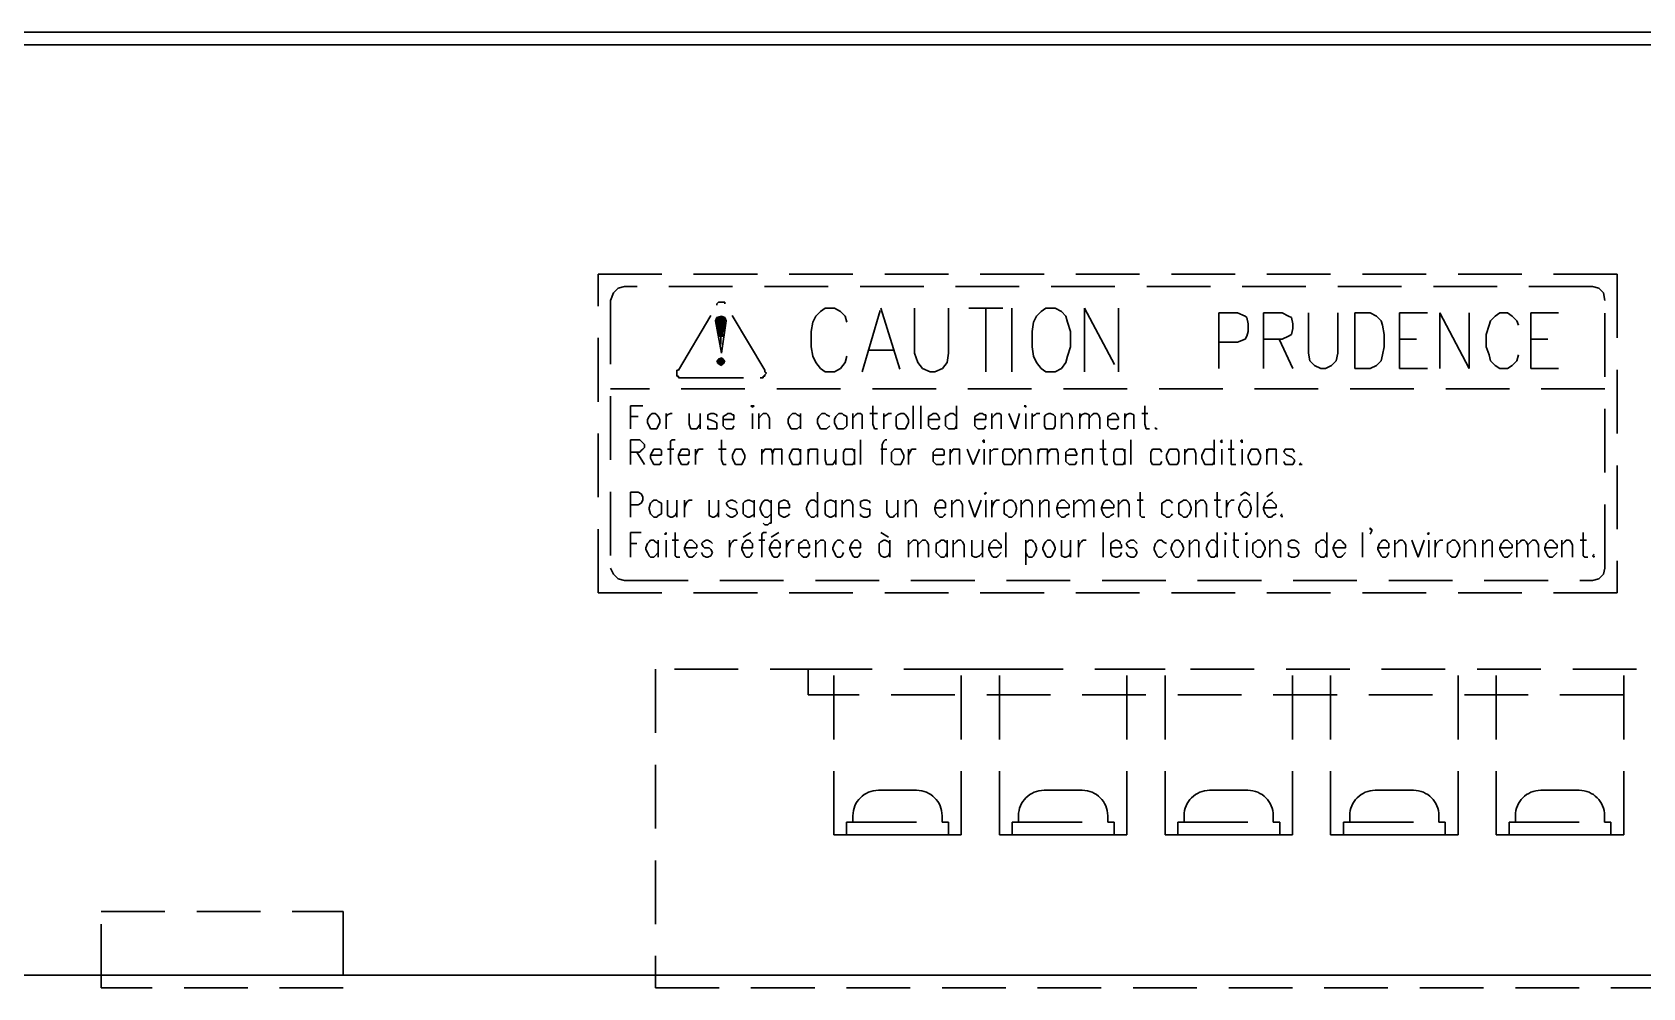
# Model space of a CAD drawing. Header units: millimetres. Extents: x -54 to 1098, y 71 to 805.
# Drawn here: x 210.1 to 336.5, y 726.2 to 801.2 of the extents above; entities that cross this region are included whole.
import ezdxf

# ---------------------------------------------------------------- set-up
doc = ezdxf.new("R2010")
doc.units = ezdxf.units.MM
doc.linetypes.add('HIDDEN', pattern=[0.375, 0.25, -0.125])
doc.layers.get('0').update_dxf_attribs({"color": 5, "lineweight": 30})

msp = doc.modelspace()

# ---------------------------------------------------------------- linework, layer by layer
for p, q in [((93.483, 801.161), (399.483, 801.161)), ((399.483, 800.161), (93.483, 800.161)), ((65.483, 727.161), (483.483, 727.161))]:
    msp.add_line(p, q)
at = {"linetype": 'HIDDEN', "ltscale": 20}
for p, q in [((272.983, 751.161), (258.983, 751.161)), ((258.983, 751.161), (258.983, 726.161)), ((270.983, 751.161), (349.983, 751.161)), ((270.983, 749.161), (270.983, 751.161)), ((272.983, 738.161), (272.983, 751.161)), ((282.983, 751.161), (285.983, 751.161)), ((282.983, 738.161), (282.983, 751.161)), ((285.983, 738.161), (285.983, 751.161)), ((295.983, 751.161), (298.983, 751.161)), ((295.983, 738.161), (295.983, 751.161)), ((298.983, 738.161), (298.983, 751.161)), ((308.983, 738.161), (308.983, 751.161)), ((311.983, 738.161), (311.983, 751.161)), ((321.983, 738.161), (321.983, 751.161)), ((324.983, 738.161), (324.983, 751.161)), ((334.983, 738.161), (334.983, 751.161)), ((349.983, 749.161), (270.983, 749.161)), ((276.483, 741.661), (279.483, 741.661)), ((289.483, 741.661), (292.483, 741.661)), ((302.483, 741.661), (305.483, 741.661)), ((315.483, 741.661), (318.483, 741.661)), ((328.483, 741.661), (331.483, 741.661)), ((274.483, 739.161), (274.483, 739.661)), ((281.483, 739.161), (281.483, 739.661)), ((287.483, 739.161), (287.483, 739.661)), ((294.483, 739.161), (294.483, 739.661)), ((300.483, 739.161), (300.483, 739.661)), ((307.483, 739.161), (307.483, 739.661)), ((313.483, 739.161), (313.483, 739.661)), ((320.483, 739.161), (320.483, 739.661)), ((326.483, 739.161), (326.483, 739.661)), ((333.483, 739.161), (333.483, 739.661)), ((273.983, 738.161), (273.983, 739.161)), ((273.983, 739.161), (281.983, 739.161)), ((274.483, 739.161), (281.483, 739.161)), ((281.983, 739.161), (281.983, 738.161)), ((286.983, 738.161), (286.983, 739.161)), ((286.983, 739.161), (294.983, 739.161)), ((287.483, 739.161), (294.483, 739.161)), ((294.983, 739.161), (294.983, 738.161)), ((299.983, 738.161), (299.983, 739.161)), ((299.983, 739.161), (307.983, 739.161)), ((300.483, 739.161), (307.483, 739.161)), ((307.983, 739.161), (307.983, 738.161)), ((312.983, 738.161), (312.983, 739.161)), ((312.983, 739.161), (320.983, 739.161)), ((313.483, 739.161), (320.483, 739.161)), ((320.983, 739.161), (320.983, 738.161)), ((325.983, 738.161), (325.983, 739.161)), ((325.983, 739.161), (333.983, 739.161)), ((326.483, 739.161), (333.483, 739.161)), ((333.983, 739.161), (333.983, 738.161)), ((272.983, 738.161), (282.983, 738.161)), ((281.983, 738.161), (273.983, 738.161)), ((285.983, 738.161), (295.983, 738.161)), ((294.983, 738.161), (286.983, 738.161)), ((298.983, 738.161), (308.983, 738.161)), ((307.983, 738.161), (299.983, 738.161)), ((311.983, 738.161), (321.983, 738.161)), ((320.983, 738.161), (312.983, 738.161)), ((324.983, 738.161), (334.983, 738.161)), ((333.983, 738.161), (325.983, 738.161)), ((215.483, 732.161), (234.483, 732.161)), ((215.483, 726.161), (215.483, 732.161)), ((234.483, 732.161), (234.483, 726.161)), ((234.483, 726.161), (215.483, 726.161)), ((258.983, 726.161), (361.983, 726.161))]:
    msp.add_line(p, q, dxfattribs=at)
for points in [[(254.483, 782.161), (334.483, 782.161)], [(254.483, 757.161), (254.483, 782.161)], [(334.483, 782.161), (334.483, 757.161)], [(256.543, 781.19), (256.058, 781.069), (255.695, 780.705), (255.452, 780.098)], [(255.452, 780.098), (255.452, 759.102)], [(332.544, 781.19), (256.543, 781.19)], [(333.513, 780.098), (333.392, 780.705), (333.028, 781.069), (332.544, 781.19)], [(333.513, 759.102), (333.513, 780.098)], [(260.785, 774.637), (263.815, 779.734)], [(264.542, 778.52), (264.421, 778.763), (264.179, 778.884), (263.815, 778.763), (263.694, 778.52)], [(264.421, 779.855), (264.421, 779.977), (264.3, 779.977), (264.179, 779.977), (264.058, 779.977), (263.936, 779.977), (263.815, 779.855), (263.815, 779.734)], [(263.815, 778.763), (264.421, 778.763)], [(263.936, 778.763), (264.3, 778.763)], [(267.572, 774.637), (264.542, 779.734)], [(273.998, 778.399), (273.877, 778.884), (273.513, 779.248), (273.028, 779.491), (272.301, 779.491), (271.936, 779.248), (271.572, 778.884), (271.33, 778.399), (271.208, 777.671), (271.208, 776.457), (271.33, 775.729), (271.572, 775.244), (271.936, 774.758), (272.301, 774.516), (273.028, 774.516), (273.513, 774.758), (273.877, 775.244), (273.998, 775.729)], [(275.21, 774.516), (276.664, 779.491), (278.24, 774.516)], [(279.331, 779.491), (279.331, 775.972), (279.573, 775.244), (279.937, 774.758), (280.543, 774.516), (280.906, 774.516), (281.512, 774.758), (281.876, 775.244), (281.997, 775.972), (281.997, 779.491)], [(283.573, 779.491), (286.239, 779.491)], [(284.906, 779.491), (284.906, 774.516)], [(286.966, 774.516), (286.966, 779.491)], [(289.633, 779.491), (289.269, 779.248), (288.906, 778.884), (288.663, 778.399), (288.542, 777.671), (288.542, 776.457), (288.663, 775.729), (288.906, 775.244), (289.269, 774.758), (289.633, 774.516), (290.36, 774.516), (290.845, 774.758), (291.208, 775.244), (291.33, 775.729), (291.572, 776.457), (291.572, 777.671), (291.33, 778.399), (291.208, 778.884), (290.845, 779.248), (290.36, 779.491), (289.633, 779.491), (289.633, 779.491)], [(292.665, 774.516), (292.665, 779.491), (295.331, 774.516), (295.331, 779.491)], [(303.209, 774.758), (303.209, 779.127), (304.664, 779.127), (305.27, 778.884), (305.391, 778.763), (305.512, 778.278), (305.512, 777.671), (305.391, 777.307), (305.27, 777.064), (304.664, 776.821), (303.209, 776.821)], [(306.724, 774.758), (306.724, 779.127), (308.178, 779.127), (308.663, 778.884), (308.906, 778.763), (309.027, 778.278), (309.027, 777.914), (308.906, 777.428), (308.663, 777.307), (308.178, 777.064), (306.724, 777.064)], [(310.239, 779.127), (310.239, 775.972), (310.36, 775.365), (310.724, 775.001), (311.208, 774.758), (311.574, 774.758), (312.059, 775.001), (312.422, 775.365), (312.544, 775.972), (312.544, 779.127)], [(313.877, 774.758), (313.877, 779.127), (315.089, 779.127), (315.574, 778.884), (315.937, 778.52), (316.058, 778.156), (316.18, 777.428), (316.18, 776.457), (316.058, 775.851), (315.937, 775.365), (315.574, 775.001), (315.089, 774.758), (313.877, 774.758), (313.877, 774.758)], [(317.392, 774.758), (317.392, 779.127), (319.573, 779.127)], [(320.543, 774.758), (320.543, 779.127), (322.846, 774.758), (322.846, 779.127)], [(326.724, 778.156), (326.603, 778.52), (326.239, 778.884), (325.876, 779.127), (325.27, 779.127), (324.906, 778.884), (324.542, 778.52), (324.421, 778.156), (324.179, 777.428), (324.179, 776.457), (324.421, 775.851), (324.542, 775.365), (324.906, 775.001), (325.27, 774.758), (325.876, 774.758), (326.239, 775.001), (326.603, 775.365), (326.724, 775.851)], [(327.694, 774.758), (327.694, 779.127), (329.875, 779.127)], [(263.694, 778.642), (264.542, 778.642)], [(264.179, 775.972), (263.694, 778.52)], [(263.694, 778.52), (264.542, 778.52)], [(263.815, 778.399), (264.421, 778.399)], [(263.815, 778.278), (264.421, 778.278)], [(263.815, 778.278), (264.421, 778.278)], [(263.815, 778.156), (264.421, 778.156)], [(263.815, 778.035), (264.421, 778.035)], [(263.815, 777.914), (264.421, 777.914)], [(263.815, 777.792), (264.421, 777.792)], [(263.815, 777.671), (264.421, 777.671)], [(263.815, 777.671), (264.421, 777.671)], [(263.936, 777.55), (264.3, 777.55)], [(264.179, 775.972), (264.542, 778.52)], [(264.3, 777.428), (263.936, 777.428)], [(264.3, 777.307), (263.936, 777.307)], [(264.179, 777.185), (264.058, 777.185)], [(264.179, 777.064), (264.058, 777.064)], [(264.179, 777.064), (264.058, 777.064)], [(264.179, 776.943), (264.058, 776.943)], [(264.179, 776.821), (264.058, 776.821)], [(264.179, 776.7), (264.058, 776.7)], [(275.695, 776.215), (277.634, 776.215)], [(307.936, 777.064), (309.027, 774.758)], [(317.392, 777.064), (318.725, 777.064)], [(327.694, 777.064), (329.027, 777.064)], [(264.421, 775.365), (264.3, 775.487), (264.179, 775.608), (263.936, 775.487), (263.815, 775.365), (263.936, 775.123), (264.179, 775.001), (264.3, 775.123), (264.421, 775.365), (264.421, 775.365)], [(263.815, 775.365), (264.421, 775.365)], [(263.815, 775.365), (264.421, 775.365)], [(263.815, 775.244), (264.421, 775.244)], [(263.936, 775.487), (264.3, 775.487)], [(263.936, 775.123), (264.3, 775.123)], [(260.785, 774.637), (260.664, 774.637), (260.664, 774.516), (260.664, 774.394), (260.664, 774.273), (260.664, 774.152), (260.785, 774.152), (260.785, 774.03), (260.906, 774.03), (261.028, 774.03)], [(260.906, 774.03), (267.33, 774.03)], [(267.209, 774.03), (267.33, 774.03), (267.451, 774.03), (267.451, 774.152), (267.572, 774.152), (267.572, 774.273), (267.694, 774.394), (267.572, 774.516), (267.572, 774.637)], [(317.392, 774.758), (319.573, 774.758)], [(327.694, 774.758), (329.875, 774.758)], [(333.513, 773.181), (255.452, 773.181)], [(257.028, 770.026), (257.028, 771.846), (257.998, 771.846)], [(258.725, 771.239), (258.604, 771.118), (258.482, 770.997), (258.361, 770.754), (258.361, 770.511), (258.482, 770.269), (258.604, 770.026), (258.725, 770.026), (258.967, 770.026), (259.088, 770.026), (259.21, 770.269), (259.331, 770.511), (259.331, 770.754), (259.21, 770.997), (259.088, 771.118), (258.967, 771.239), (258.725, 771.239), (258.725, 771.239)], [(259.816, 770.026), (259.816, 771.239)], [(259.816, 770.754), (259.816, 770.997), (259.937, 771.118), (260.179, 771.239), (260.3, 771.239)], [(261.634, 771.239), (261.634, 770.39), (261.755, 770.026), (261.876, 770.026), (262.118, 770.026), (262.24, 770.026), (262.482, 770.39)], [(262.482, 771.239), (262.482, 770.026)], [(263.815, 770.997), (263.815, 771.118), (263.573, 771.239), (263.33, 771.239), (263.088, 771.118), (263.088, 770.997), (263.088, 770.754), (263.209, 770.754), (263.573, 770.633), (263.815, 770.511), (263.815, 770.39), (263.815, 770.269), (263.815, 770.026), (263.573, 770.026), (263.33, 770.026), (263.088, 770.026), (263.088, 770.269)], [(264.3, 770.754), (265.148, 770.754), (265.148, 770.875), (265.148, 771.118), (265.027, 771.118), (264.906, 771.239), (264.664, 771.239), (264.542, 771.118), (264.3, 770.997), (264.3, 770.754), (264.3, 770.511), (264.3, 770.269), (264.542, 770.026), (264.664, 770.026), (264.906, 770.026), (265.027, 770.026), (265.148, 770.269)], [(266.482, 771.846), (266.603, 771.725), (266.724, 771.846), (266.603, 771.846), (266.482, 771.846), (266.482, 771.846)], [(266.603, 771.239), (266.603, 770.026)], [(267.088, 770.026), (267.088, 771.239)], [(267.088, 770.875), (267.33, 771.118), (267.451, 771.239), (267.694, 771.239), (267.815, 771.118), (267.936, 770.875), (267.936, 770.026)], [(270.36, 770.997), (270.118, 771.118), (269.996, 771.239), (269.754, 771.239), (269.633, 771.118), (269.512, 770.997), (269.39, 770.754), (269.39, 770.511), (269.512, 770.269), (269.633, 770.026), (269.754, 770.026), (269.996, 770.026), (270.118, 770.026), (270.36, 770.269)], [(270.36, 771.239), (270.36, 770.026)], [(272.665, 770.997), (272.422, 771.118), (272.301, 771.239), (272.057, 771.239), (271.936, 771.118), (271.814, 770.997), (271.693, 770.754), (271.693, 770.511), (271.814, 770.269), (271.936, 770.026), (272.057, 770.026), (272.301, 770.026), (272.422, 770.026), (272.665, 770.269)], [(273.392, 771.239), (273.271, 771.118), (273.15, 770.997), (273.028, 770.754), (273.028, 770.511), (273.15, 770.269), (273.271, 770.026), (273.392, 770.026), (273.634, 770.026), (273.756, 770.026), (273.998, 770.269), (273.998, 770.511), (273.998, 770.754), (273.998, 770.997), (273.756, 771.118), (273.634, 771.239), (273.392, 771.239), (273.392, 771.239)], [(274.483, 770.026), (274.483, 771.239)], [(274.483, 770.875), (274.725, 771.118), (274.846, 771.239), (275.089, 771.239), (275.21, 771.118), (275.21, 770.875), (275.21, 770.026)], [(275.816, 771.239), (276.422, 771.239)], [(276.058, 771.846), (276.058, 770.39), (276.18, 770.026), (276.301, 770.026), (276.422, 770.026)], [(276.907, 770.026), (276.907, 771.239)], [(276.907, 770.754), (276.907, 770.997), (277.149, 771.118), (277.27, 771.239), (277.513, 771.239)], [(278.24, 771.239), (277.998, 771.118), (277.876, 770.997), (277.876, 770.754), (277.876, 770.511), (277.876, 770.269), (277.998, 770.026), (278.24, 770.026), (278.482, 770.026), (278.604, 770.026), (278.725, 770.269), (278.846, 770.511), (278.846, 770.754), (278.725, 770.997), (278.604, 771.118), (278.482, 771.239), (278.24, 771.239), (278.24, 771.239)], [(279.21, 770.026), (279.21, 771.846)], [(279.816, 770.026), (279.816, 771.846)], [(280.422, 770.754), (281.27, 770.754), (281.27, 770.875), (281.149, 771.118), (281.028, 771.239), (280.785, 771.239), (280.664, 771.118), (280.422, 770.997), (280.422, 770.754), (280.422, 770.511), (280.422, 770.269), (280.664, 770.026), (280.785, 770.026), (281.028, 770.026), (281.149, 770.026), (281.27, 770.269)], [(282.603, 770.997), (282.482, 771.118), (282.361, 771.239), (282.118, 771.239), (281.997, 771.118), (281.755, 770.997), (281.755, 770.754), (281.755, 770.511), (281.755, 770.269), (281.997, 770.026), (282.118, 770.026), (282.361, 770.026), (282.482, 770.026), (282.603, 770.269)], [(282.603, 771.846), (282.603, 770.026)], [(284.058, 770.754), (284.906, 770.754), (284.906, 770.875), (284.906, 771.118), (284.785, 771.118), (284.664, 771.239), (284.421, 771.239), (284.3, 771.118), (284.058, 770.997), (284.058, 770.754), (284.058, 770.511), (284.058, 770.269), (284.3, 770.026), (284.421, 770.026), (284.664, 770.026), (284.785, 770.026), (284.906, 770.269)], [(285.391, 770.026), (285.391, 771.239)], [(285.391, 770.875), (285.633, 771.118), (285.754, 771.239), (285.997, 771.239), (286.118, 771.118), (286.118, 770.875), (286.118, 770.026)], [(286.724, 771.239), (287.209, 770.026), (287.572, 771.239)], [(287.936, 771.846), (288.057, 771.725), (288.057, 771.846), (287.936, 771.846), (287.936, 771.846)], [(288.057, 771.239), (288.057, 770.026)], [(288.542, 770.026), (288.542, 771.239)], [(288.542, 770.754), (288.542, 770.997), (288.784, 771.118), (288.906, 771.239), (289.148, 771.239)], [(289.875, 771.239), (289.633, 771.118), (289.512, 770.997), (289.512, 770.754), (289.512, 770.511), (289.512, 770.269), (289.633, 770.026), (289.875, 770.026), (289.996, 770.026), (290.239, 770.026), (290.36, 770.269), (290.36, 770.511), (290.36, 770.754), (290.36, 770.997), (290.239, 771.118), (289.996, 771.239), (289.875, 771.239), (289.875, 771.239)], [(290.845, 770.026), (290.845, 771.239)], [(290.845, 770.875), (291.087, 771.118), (291.208, 771.239), (291.451, 771.239), (291.572, 771.118), (291.693, 770.875), (291.693, 770.026)], [(292.301, 770.026), (292.301, 771.239)], [(292.301, 770.875), (292.422, 771.118), (292.665, 771.239), (292.786, 771.239), (293.028, 771.118), (293.028, 770.875), (293.028, 770.026)], [(293.028, 770.875), (293.271, 771.118), (293.392, 771.239), (293.634, 771.239), (293.756, 771.118), (293.877, 770.875), (293.877, 770.026)], [(294.483, 770.754), (295.331, 770.754), (295.331, 770.875), (295.21, 771.118), (295.089, 771.239), (294.846, 771.239), (294.725, 771.118), (294.483, 770.997), (294.483, 770.754), (294.483, 770.511), (294.483, 770.269), (294.725, 770.026), (294.846, 770.026), (295.089, 770.026), (295.21, 770.026), (295.331, 770.269)], [(295.816, 770.026), (295.816, 771.239)], [(295.816, 770.875), (295.937, 771.118), (296.18, 771.239), (296.301, 771.239), (296.543, 771.118), (296.543, 770.875), (296.543, 770.026)], [(297.149, 771.239), (297.634, 771.239)], [(297.392, 771.846), (297.392, 770.39), (297.513, 770.026), (297.634, 770.026), (297.755, 770.026)], [(257.028, 770.997), (257.634, 770.997)], [(298.24, 770.147), (298.24, 770.026), (298.361, 770.026)], [(257.028, 767.235), (257.028, 769.176), (257.755, 769.176), (257.876, 769.055), (257.998, 768.934), (258.119, 768.812), (258.119, 768.57), (257.998, 768.448), (257.876, 768.327), (257.755, 768.206), (257.028, 768.206)], [(260.543, 769.176), (260.3, 769.176), (260.179, 769.055), (260.179, 768.812), (260.179, 767.235)], [(264.179, 769.176), (264.179, 767.599), (264.3, 767.235), (264.421, 767.235), (264.542, 767.235)], [(275.089, 767.235), (275.089, 769.176)], [(277.149, 769.176), (277.028, 769.176), (276.907, 769.055), (276.786, 768.812), (276.786, 767.235)], [(284.664, 769.055), (284.785, 768.934), (284.785, 769.055), (284.785, 769.176), (284.664, 769.055), (284.664, 769.055)], [(294.119, 769.176), (294.119, 767.599), (294.24, 767.235), (294.362, 767.235), (294.483, 767.235)], [(296.301, 767.235), (296.301, 769.176)], [(302.846, 769.176), (302.846, 767.235)], [(303.33, 769.055), (303.452, 768.934), (303.452, 769.055), (303.452, 769.176), (303.33, 769.055), (303.33, 769.055)], [(304.179, 769.176), (304.179, 767.599), (304.179, 767.235), (304.3, 767.235), (304.542, 767.235)], [(304.906, 769.055), (305.027, 768.934), (305.027, 769.055), (305.027, 769.176), (304.906, 769.055), (304.906, 769.055)], [(257.513, 768.206), (258.119, 767.235)], [(258.604, 767.963), (259.452, 767.963), (259.452, 768.084), (259.452, 768.327), (259.331, 768.448), (259.21, 768.448), (258.967, 768.448), (258.846, 768.448), (258.725, 768.206), (258.604, 767.963), (258.604, 767.72), (258.725, 767.477), (258.846, 767.235), (258.967, 767.235), (259.21, 767.235), (259.331, 767.235), (259.452, 767.477)], [(259.937, 768.448), (260.422, 768.448)], [(260.785, 767.963), (261.634, 767.963), (261.634, 768.084), (261.634, 768.327), (261.512, 768.448), (261.391, 768.448), (261.149, 768.448), (261.028, 768.448), (260.906, 768.206), (260.785, 767.963), (260.785, 767.72), (260.906, 767.477), (261.028, 767.235), (261.149, 767.235), (261.391, 767.235), (261.512, 767.235), (261.634, 767.477)], [(262.118, 767.235), (262.118, 768.448)], [(262.118, 767.963), (262.24, 768.206), (262.361, 768.448), (262.482, 768.448), (262.724, 768.448)], [(263.936, 768.448), (264.542, 768.448)], [(265.391, 768.448), (265.27, 768.448), (265.148, 768.206), (265.027, 767.963), (265.027, 767.72), (265.148, 767.477), (265.27, 767.235), (265.391, 767.235), (265.633, 767.235), (265.754, 767.235), (265.876, 767.477), (265.997, 767.72), (265.997, 767.963), (265.876, 768.206), (265.754, 768.448), (265.633, 768.448), (265.391, 768.448), (265.391, 768.448)], [(267.33, 767.235), (267.33, 768.448)], [(267.33, 768.084), (267.572, 768.448), (267.694, 768.448), (267.936, 768.448), (268.057, 768.448), (268.178, 768.084), (268.178, 767.235)], [(268.178, 768.084), (268.3, 768.448), (268.542, 768.448), (268.784, 768.448), (268.906, 768.448), (268.906, 768.084), (268.906, 767.235)], [(270.36, 768.206), (270.239, 768.448), (270.118, 768.448), (269.875, 768.448), (269.754, 768.448), (269.633, 768.206), (269.512, 767.963), (269.512, 767.72), (269.633, 767.477), (269.754, 767.235), (269.875, 767.235), (270.118, 767.235), (270.239, 767.235), (270.36, 767.477)], [(270.36, 768.448), (270.36, 767.235)], [(270.966, 767.235), (270.966, 768.448)], [(270.966, 768.084), (271.087, 768.448), (271.33, 768.448), (271.572, 768.448), (271.693, 768.448), (271.693, 768.084), (271.693, 767.235)], [(272.301, 768.448), (272.301, 767.599), (272.422, 767.235), (272.544, 767.235), (272.786, 767.235), (272.907, 767.235), (273.15, 767.599)], [(273.15, 768.448), (273.15, 767.235)], [(274.604, 768.206), (274.483, 768.448), (274.362, 768.448), (274.119, 768.448), (273.877, 768.448), (273.756, 768.206), (273.756, 767.963), (273.756, 767.72), (273.756, 767.477), (273.877, 767.235), (274.119, 767.235), (274.362, 767.235), (274.483, 767.235), (274.604, 767.477)], [(274.604, 768.448), (274.604, 767.235)], [(276.664, 768.448), (277.149, 768.448)], [(277.876, 768.448), (277.755, 768.448), (277.513, 768.206), (277.513, 767.963), (277.513, 767.72), (277.513, 767.477), (277.755, 767.235), (277.876, 767.235), (278.119, 767.235), (278.24, 767.235), (278.361, 767.477), (278.482, 767.72), (278.482, 767.963), (278.361, 768.206), (278.24, 768.448), (278.119, 768.448), (277.876, 768.448), (277.876, 768.448)], [(278.846, 767.235), (278.846, 768.448)], [(278.846, 767.963), (278.967, 768.206), (279.088, 768.448), (279.21, 768.448), (279.452, 768.448)], [(280.785, 767.963), (281.634, 767.963), (281.634, 768.084), (281.634, 768.327), (281.512, 768.448), (281.391, 768.448), (281.149, 768.448), (281.028, 768.448), (280.785, 768.206), (280.785, 767.963), (280.785, 767.72), (280.785, 767.477), (281.028, 767.235), (281.149, 767.235), (281.391, 767.235), (281.512, 767.235), (281.634, 767.477)], [(282.118, 767.235), (282.118, 768.448)], [(282.118, 768.084), (282.361, 768.448), (282.482, 768.448), (282.724, 768.448), (282.846, 768.448), (282.846, 768.084), (282.846, 767.235)], [(283.452, 768.448), (283.936, 767.235), (284.421, 768.448)], [(284.785, 768.448), (284.785, 767.235)], [(285.27, 767.235), (285.27, 768.448)], [(285.27, 767.963), (285.27, 768.206), (285.512, 768.448), (285.633, 768.448), (285.876, 768.448)], [(286.603, 768.448), (286.36, 768.448), (286.239, 768.206), (286.239, 767.963), (286.239, 767.72), (286.239, 767.477), (286.36, 767.235), (286.603, 767.235), (286.724, 767.235), (286.966, 767.235), (287.088, 767.477), (287.209, 767.72), (287.209, 767.963), (287.088, 768.206), (286.966, 768.448), (286.724, 768.448), (286.603, 768.448), (286.603, 768.448)], [(287.572, 767.235), (287.572, 768.448)], [(287.572, 768.084), (287.815, 768.448), (287.936, 768.448), (288.178, 768.448), (288.3, 768.448), (288.421, 768.084), (288.421, 767.235)], [(289.027, 767.235), (289.027, 768.448)], [(289.027, 768.084), (289.148, 768.448), (289.39, 768.448), (289.512, 768.448), (289.754, 768.448), (289.754, 768.084), (289.754, 767.235)], [(289.754, 768.084), (289.996, 768.448), (290.118, 768.448), (290.36, 768.448), (290.481, 768.448), (290.602, 768.084), (290.602, 767.235)], [(291.208, 767.963), (292.059, 767.963), (292.059, 768.084), (291.938, 768.327), (291.938, 768.448), (291.814, 768.448), (291.572, 768.448), (291.451, 768.448), (291.208, 768.206), (291.208, 767.963), (291.208, 767.72), (291.208, 767.477), (291.451, 767.235), (291.572, 767.235), (291.814, 767.235), (291.938, 767.235), (292.059, 767.477)], [(292.544, 767.235), (292.544, 768.448)], [(292.544, 768.084), (292.665, 768.448), (292.907, 768.448), (293.15, 768.448), (293.271, 768.448), (293.271, 768.084), (293.271, 767.235)], [(293.877, 768.448), (294.362, 768.448)], [(295.816, 768.206), (295.695, 768.448), (295.452, 768.448), (295.331, 768.448), (295.089, 768.448), (294.968, 768.206), (294.968, 767.963), (294.968, 767.72), (294.968, 767.477), (295.089, 767.235), (295.331, 767.235), (295.452, 767.235), (295.695, 767.235), (295.816, 767.477)], [(295.816, 768.448), (295.816, 767.235)], [(298.725, 768.206), (298.604, 768.448), (298.361, 768.448), (298.24, 768.448), (297.998, 768.448), (297.876, 768.206), (297.876, 767.963), (297.876, 767.72), (297.876, 767.477), (297.998, 767.235), (298.24, 767.235), (298.361, 767.235), (298.604, 767.235), (298.725, 767.477)], [(299.573, 768.448), (299.331, 768.448), (299.21, 768.206), (299.088, 767.963), (299.088, 767.72), (299.21, 767.477), (299.331, 767.235), (299.573, 767.235), (299.694, 767.235), (299.937, 767.235), (300.058, 767.477), (300.058, 767.72), (300.058, 767.963), (300.058, 768.206), (299.937, 768.448), (299.694, 768.448), (299.573, 768.448), (299.573, 768.448)], [(300.543, 767.235), (300.543, 768.448)], [(300.543, 768.084), (300.785, 768.448), (300.906, 768.448), (301.149, 768.448), (301.27, 768.448), (301.391, 768.084), (301.391, 767.235)], [(302.846, 768.206), (302.724, 768.448), (302.482, 768.448), (302.361, 768.448), (302.118, 768.448), (301.997, 768.206), (301.876, 767.963), (301.876, 767.72), (301.997, 767.477), (302.118, 767.235), (302.361, 767.235), (302.482, 767.235), (302.724, 767.235), (302.846, 767.477)], [(303.452, 768.448), (303.452, 767.235)], [(303.936, 768.448), (304.421, 768.448)], [(305.027, 768.448), (305.027, 767.235)], [(305.876, 768.448), (305.754, 768.448), (305.633, 768.206), (305.512, 767.963), (305.512, 767.72), (305.633, 767.477), (305.754, 767.235), (305.876, 767.235), (306.118, 767.235), (306.239, 767.235), (306.36, 767.477), (306.482, 767.72), (306.482, 767.963), (306.36, 768.206), (306.239, 768.448), (306.118, 768.448), (305.876, 768.448), (305.876, 768.448)], [(306.966, 767.235), (306.966, 768.448)], [(306.966, 768.084), (307.088, 768.448), (307.33, 768.448), (307.451, 768.448), (307.694, 768.448), (307.694, 768.084), (307.694, 767.235)], [(309.148, 768.206), (309.027, 768.448), (308.784, 768.448), (308.663, 768.448), (308.421, 768.448), (308.3, 768.206), (308.421, 768.084), (308.542, 767.963), (308.906, 767.842), (309.027, 767.72), (309.148, 767.599), (309.148, 767.477), (309.027, 767.235), (308.784, 767.235), (308.663, 767.235), (308.421, 767.235), (308.3, 767.477)], [(309.633, 767.356), (309.512, 767.235), (309.633, 767.235), (309.754, 767.235)], [(257.028, 763.107), (257.028, 765.05), (257.634, 765.05), (257.876, 764.929), (257.998, 764.686), (257.998, 764.442), (257.876, 764.199), (257.634, 764.078), (257.028, 764.078)], [(271.693, 765.05), (271.693, 763.107)], [(284.785, 764.929), (284.906, 764.929), (284.906, 765.05), (284.785, 764.929), (284.785, 764.929)], [(297.028, 765.05), (297.028, 763.471), (297.028, 763.228), (297.149, 763.107), (297.392, 763.107)], [(303.088, 765.05), (303.088, 763.471), (303.088, 763.228), (303.209, 763.107), (303.452, 763.107)], [(304.906, 764.808), (305.27, 765.05), (305.633, 764.808)], [(306.239, 763.107), (306.239, 765.05)], [(306.966, 764.686), (307.451, 765.05)], [(258.846, 764.442), (258.725, 764.321), (258.604, 764.199), (258.482, 763.835), (258.482, 763.714), (258.604, 763.35), (258.725, 763.228), (258.846, 763.107), (259.088, 763.107), (259.21, 763.228), (259.452, 763.35), (259.452, 763.714), (259.452, 763.835), (259.452, 764.199), (259.21, 764.321), (259.088, 764.442), (258.846, 764.442), (258.846, 764.442)], [(259.937, 764.442), (259.937, 763.471), (259.937, 763.228), (260.179, 763.107), (260.3, 763.107), (260.543, 763.228), (260.664, 763.471)], [(260.664, 764.442), (260.664, 763.107)], [(261.27, 763.107), (261.27, 764.442)], [(261.27, 763.835), (261.391, 764.199), (261.512, 764.321), (261.634, 764.442), (261.876, 764.442)], [(263.209, 764.442), (263.209, 763.471), (263.209, 763.228), (263.452, 763.107), (263.573, 763.107), (263.815, 763.228), (263.936, 763.471)], [(263.936, 764.442), (263.936, 763.107)], [(265.391, 764.199), (265.27, 764.321), (265.027, 764.442), (264.906, 764.442), (264.664, 764.321), (264.542, 764.199), (264.664, 763.956), (264.785, 763.835), (265.148, 763.714), (265.27, 763.714), (265.391, 763.471), (265.391, 763.35), (265.27, 763.228), (265.027, 763.107), (264.906, 763.107), (264.664, 763.228), (264.542, 763.35)], [(266.724, 764.199), (266.603, 764.321), (266.36, 764.442), (266.239, 764.442), (265.997, 764.321), (265.876, 764.199), (265.876, 763.835), (265.876, 763.714), (265.876, 763.35), (265.997, 763.228), (266.239, 763.107), (266.36, 763.107), (266.603, 763.228), (266.724, 763.35)], [(266.724, 764.442), (266.724, 763.107)], [(268.057, 764.199), (267.936, 764.321), (267.815, 764.442), (267.572, 764.442), (267.451, 764.321), (267.33, 764.199), (267.209, 763.835), (267.209, 763.714), (267.33, 763.35), (267.451, 763.228), (267.572, 763.107), (267.815, 763.107), (267.936, 763.228), (268.057, 763.35)], [(268.057, 764.442), (268.057, 762.986), (268.057, 762.622), (267.936, 762.622), (267.815, 762.5), (267.572, 762.5), (267.451, 762.622)], [(268.663, 763.835), (269.512, 763.835), (269.512, 764.078), (269.39, 764.199), (269.39, 764.321), (269.148, 764.442), (269.027, 764.442), (268.784, 764.321), (268.663, 764.199), (268.663, 763.835), (268.663, 763.714), (268.663, 763.35), (268.784, 763.228), (269.027, 763.107), (269.148, 763.107), (269.39, 763.228), (269.512, 763.35)], [(271.693, 764.199), (271.572, 764.321), (271.451, 764.442), (271.208, 764.442), (271.087, 764.321), (270.966, 764.199), (270.845, 763.835), (270.845, 763.714), (270.966, 763.35), (271.087, 763.228), (271.208, 763.107), (271.451, 763.107), (271.572, 763.228), (271.693, 763.35)], [(273.15, 764.199), (273.028, 764.321), (272.786, 764.442), (272.665, 764.442), (272.422, 764.321), (272.301, 764.199), (272.301, 763.835), (272.301, 763.714), (272.301, 763.35), (272.422, 763.228), (272.665, 763.107), (272.786, 763.107), (273.028, 763.228), (273.15, 763.35)], [(273.15, 764.442), (273.15, 763.107)], [(273.634, 763.107), (273.634, 764.442)], [(273.634, 764.078), (273.877, 764.321), (273.998, 764.442), (274.24, 764.442), (274.362, 764.321), (274.483, 764.078), (274.483, 763.107)], [(275.816, 764.199), (275.816, 764.321), (275.574, 764.442), (275.331, 764.442), (275.089, 764.321), (275.089, 764.199), (275.089, 763.956), (275.21, 763.835), (275.574, 763.714), (275.816, 763.714), (275.816, 763.471), (275.816, 763.35), (275.816, 763.228), (275.574, 763.107), (275.331, 763.107), (275.089, 763.228), (275.089, 763.35)], [(277.149, 764.442), (277.149, 763.471), (277.27, 763.228), (277.392, 763.107), (277.634, 763.107), (277.755, 763.228), (277.998, 763.471)], [(277.998, 764.442), (277.998, 763.107)], [(278.604, 763.107), (278.604, 764.442)], [(278.604, 764.078), (278.846, 764.321), (278.967, 764.442), (279.21, 764.442), (279.331, 764.321), (279.452, 764.078), (279.452, 763.107)], [(280.906, 763.835), (281.755, 763.835), (281.755, 764.078), (281.755, 764.199), (281.634, 764.321), (281.512, 764.442), (281.27, 764.442), (281.149, 764.321), (281.028, 764.199), (280.906, 763.835), (280.906, 763.714), (281.028, 763.35), (281.149, 763.228), (281.27, 763.107), (281.512, 763.107), (281.634, 763.228), (281.755, 763.35)], [(282.24, 763.107), (282.24, 764.442)], [(282.24, 764.078), (282.482, 764.321), (282.603, 764.442), (282.846, 764.442), (282.967, 764.321), (283.088, 764.078), (283.088, 763.107)], [(283.573, 764.442), (284.058, 763.107), (284.542, 764.442)], [(284.906, 764.442), (284.906, 763.107)], [(285.391, 763.107), (285.391, 764.442)], [(285.391, 763.835), (285.512, 764.199), (285.633, 764.321), (285.754, 764.442), (285.997, 764.442)], [(286.724, 764.442), (286.603, 764.321), (286.36, 764.199), (286.36, 763.835), (286.36, 763.714), (286.36, 763.35), (286.603, 763.228), (286.724, 763.107), (286.966, 763.107), (287.088, 763.228), (287.209, 763.35), (287.33, 763.714), (287.33, 763.835), (287.209, 764.199), (287.088, 764.321), (286.966, 764.442), (286.724, 764.442), (286.724, 764.442)], [(287.694, 763.107), (287.694, 764.442)], [(287.694, 764.078), (287.936, 764.321), (288.057, 764.442), (288.3, 764.442), (288.421, 764.321), (288.542, 764.078), (288.542, 763.107)], [(289.148, 763.107), (289.148, 764.442)], [(289.148, 764.078), (289.39, 764.321), (289.512, 764.442), (289.754, 764.442), (289.875, 764.321), (289.875, 764.078), (289.875, 763.107)], [(290.481, 763.835), (291.451, 763.835), (291.451, 764.078), (291.33, 764.199), (291.208, 764.321), (291.087, 764.442), (290.845, 764.442), (290.724, 764.321), (290.602, 764.199), (290.481, 763.835), (290.481, 763.714), (290.602, 763.35), (290.724, 763.228), (290.845, 763.107), (291.087, 763.107), (291.208, 763.228), (291.451, 763.35)], [(291.814, 763.107), (291.814, 764.442)], [(291.814, 764.078), (292.059, 764.321), (292.18, 764.442), (292.422, 764.442), (292.544, 764.321), (292.665, 764.078), (292.665, 763.107)], [(292.665, 764.078), (292.907, 764.321), (293.028, 764.442), (293.271, 764.442), (293.392, 764.321), (293.392, 764.078), (293.392, 763.107)], [(293.998, 763.835), (294.968, 763.835), (294.968, 764.078), (294.846, 764.199), (294.725, 764.321), (294.604, 764.442), (294.362, 764.442), (294.24, 764.321), (294.119, 764.199), (293.998, 763.835), (293.998, 763.714), (294.119, 763.35), (294.24, 763.228), (294.362, 763.107), (294.604, 763.107), (294.725, 763.228), (294.968, 763.35)], [(295.331, 763.107), (295.331, 764.442)], [(295.331, 764.078), (295.574, 764.321), (295.695, 764.442), (295.937, 764.442), (296.058, 764.321), (296.18, 764.078), (296.18, 763.107)], [(296.786, 764.442), (297.27, 764.442)], [(299.573, 764.199), (299.452, 764.321), (299.331, 764.442), (299.088, 764.442), (298.967, 764.321), (298.725, 764.199), (298.725, 763.835), (298.725, 763.714), (298.725, 763.35), (298.967, 763.228), (299.088, 763.107), (299.331, 763.107), (299.452, 763.228), (299.573, 763.35)], [(300.422, 764.442), (300.3, 764.321), (300.058, 764.199), (300.058, 763.835), (300.058, 763.714), (300.058, 763.35), (300.3, 763.228), (300.422, 763.107), (300.664, 763.107), (300.785, 763.228), (300.906, 763.35), (301.028, 763.714), (301.028, 763.835), (300.906, 764.199), (300.785, 764.321), (300.664, 764.442), (300.422, 764.442), (300.422, 764.442)], [(301.391, 763.107), (301.391, 764.442)], [(301.391, 764.078), (301.634, 764.321), (301.755, 764.442), (301.997, 764.442), (302.118, 764.321), (302.24, 764.078), (302.24, 763.107)], [(302.846, 764.442), (303.33, 764.442)], [(303.815, 763.107), (303.815, 764.442)], [(303.815, 763.835), (303.936, 764.199), (304.058, 764.321), (304.179, 764.442), (304.421, 764.442)], [(305.148, 764.442), (305.027, 764.321), (304.906, 764.199), (304.785, 763.835), (304.785, 763.714), (304.906, 763.35), (305.027, 763.228), (305.148, 763.107), (305.391, 763.107), (305.512, 763.228), (305.633, 763.35), (305.754, 763.714), (305.754, 763.835), (305.633, 764.199), (305.512, 764.321), (305.391, 764.442), (305.148, 764.442), (305.148, 764.442)], [(306.724, 763.835), (307.694, 763.835), (307.694, 764.078), (307.572, 764.199), (307.451, 764.321), (307.33, 764.442), (307.088, 764.442), (306.966, 764.321), (306.845, 764.199), (306.724, 763.835), (306.724, 763.714), (306.845, 763.35), (306.966, 763.228), (307.088, 763.107), (307.33, 763.107), (307.451, 763.228), (307.694, 763.35)], [(308.178, 763.35), (308.057, 763.228), (308.178, 763.107), (308.178, 763.228)], [(257.028, 759.952), (257.028, 761.894), (257.876, 761.894)], [(257.028, 761.044), (257.513, 761.044)], [(259.21, 761.044), (258.967, 761.165), (258.846, 761.287), (258.604, 761.287), (258.482, 761.165), (258.361, 761.044), (258.24, 760.68), (258.24, 760.559), (258.361, 760.316), (258.482, 760.073), (258.604, 759.952), (258.846, 759.952), (258.967, 760.073), (259.21, 760.316)], [(259.21, 761.287), (259.21, 759.952)], [(259.694, 761.772), (259.816, 761.772), (259.816, 761.894), (259.694, 761.772), (259.694, 761.772)], [(259.816, 761.287), (259.816, 759.952)], [(260.3, 761.287), (260.785, 761.287)], [(260.543, 761.894), (260.543, 760.316), (260.543, 760.073), (260.664, 759.952), (260.906, 759.952)], [(261.27, 760.68), (262.24, 760.68), (262.24, 760.923), (262.118, 761.044), (261.997, 761.165), (261.876, 761.287), (261.634, 761.287), (261.512, 761.165), (261.391, 761.044), (261.27, 760.68), (261.27, 760.559), (261.391, 760.316), (261.512, 760.073), (261.634, 759.952), (261.876, 759.952), (261.997, 760.073), (262.24, 760.316)], [(263.452, 761.044), (263.33, 761.165), (263.088, 761.287), (262.967, 761.287), (262.724, 761.165), (262.603, 761.044), (262.724, 760.801), (262.846, 760.68), (263.209, 760.68), (263.33, 760.559), (263.452, 760.316), (263.33, 760.073), (263.088, 759.952), (262.967, 759.952), (262.724, 760.073), (262.603, 760.316)], [(264.785, 759.952), (264.785, 761.287)], [(264.785, 760.68), (264.906, 761.044), (265.027, 761.165), (265.148, 761.287), (265.391, 761.287)], [(265.754, 760.68), (266.603, 760.68), (266.603, 760.923), (266.603, 761.044), (266.482, 761.165), (266.36, 761.287), (266.118, 761.287), (265.997, 761.165), (265.876, 761.044), (265.754, 760.68), (265.754, 760.559), (265.876, 760.316), (265.997, 760.073), (266.118, 759.952), (266.36, 759.952), (266.482, 760.073), (266.603, 760.316)], [(265.876, 761.529), (266.482, 761.894)], [(267.088, 761.287), (267.572, 761.287)], [(267.694, 761.894), (267.451, 761.894), (267.33, 761.772), (267.33, 761.529), (267.33, 759.952)], [(267.936, 760.68), (268.784, 760.68), (268.784, 760.923), (268.784, 761.044), (268.663, 761.165), (268.542, 761.287), (268.3, 761.287), (268.178, 761.165), (268.057, 761.044), (267.936, 760.68), (267.936, 760.559), (268.057, 760.316), (268.178, 760.073), (268.3, 759.952), (268.542, 759.952), (268.663, 760.073), (268.784, 760.316)], [(268.057, 761.529), (268.663, 761.894)], [(269.269, 759.952), (269.269, 761.287)], [(269.269, 760.68), (269.39, 761.044), (269.512, 761.165), (269.633, 761.287), (269.875, 761.287)], [(270.239, 760.68), (271.087, 760.68), (271.087, 760.923), (270.966, 761.044), (270.966, 761.165), (270.845, 761.287), (270.602, 761.287), (270.481, 761.165), (270.239, 761.044), (270.239, 760.68), (270.239, 760.559), (270.239, 760.316), (270.481, 760.073), (270.602, 759.952), (270.845, 759.952), (270.966, 760.073), (271.087, 760.316)], [(271.572, 759.952), (271.572, 761.287)], [(271.572, 760.923), (271.814, 761.165), (271.936, 761.287), (272.18, 761.287), (272.301, 761.165), (272.301, 760.923), (272.301, 759.952)], [(273.756, 761.044), (273.634, 761.165), (273.513, 761.287), (273.271, 761.287), (273.15, 761.165), (273.028, 761.044), (272.907, 760.68), (272.907, 760.559), (273.028, 760.316), (273.15, 760.073), (273.271, 759.952), (273.513, 759.952), (273.634, 760.073), (273.756, 760.316)], [(274.24, 760.68), (275.089, 760.68), (275.089, 760.923), (275.089, 761.044), (274.968, 761.165), (274.846, 761.287), (274.604, 761.287), (274.483, 761.165), (274.362, 761.044), (274.24, 760.68), (274.24, 760.559), (274.362, 760.316), (274.483, 760.073), (274.604, 759.952), (274.846, 759.952), (274.968, 760.073), (275.089, 760.316)], [(277.392, 760.316), (277.27, 760.073), (277.028, 759.952), (276.907, 759.952), (276.664, 760.073), (276.543, 760.316), (276.543, 760.559), (276.543, 760.68), (276.543, 761.044), (276.664, 761.165), (276.907, 761.287), (277.028, 761.287), (277.27, 761.165), (277.392, 761.044)], [(276.664, 761.894), (277.27, 761.529)], [(277.392, 761.287), (277.392, 759.952)], [(278.846, 759.952), (278.846, 761.287)], [(278.846, 760.923), (279.088, 761.165), (279.21, 761.287), (279.452, 761.287), (279.573, 761.165), (279.573, 760.923), (279.573, 759.952)], [(279.573, 760.923), (279.816, 761.165), (279.937, 761.287), (280.179, 761.287), (280.3, 761.165), (280.422, 760.923), (280.422, 759.952)], [(281.876, 761.044), (281.755, 761.165), (281.634, 761.287), (281.391, 761.287), (281.27, 761.165), (281.028, 761.044), (281.028, 760.68), (281.028, 760.559), (281.028, 760.316), (281.27, 760.073), (281.391, 759.952), (281.634, 759.952), (281.755, 760.073), (281.876, 760.316)], [(281.876, 761.287), (281.876, 759.952)], [(282.361, 759.952), (282.361, 761.287)], [(282.361, 760.923), (282.603, 761.165), (282.724, 761.287), (282.967, 761.287), (283.088, 761.165), (283.209, 760.923), (283.209, 759.952)], [(283.815, 761.287), (283.815, 760.316), (283.815, 760.073), (284.058, 759.952), (284.179, 759.952), (284.421, 760.073), (284.664, 760.316)], [(284.664, 761.287), (284.664, 759.952)], [(285.148, 760.68), (286.118, 760.68), (286.118, 760.923), (285.997, 761.044), (285.876, 761.165), (285.754, 761.287), (285.512, 761.287), (285.391, 761.165), (285.27, 761.044), (285.148, 760.68), (285.148, 760.559), (285.27, 760.316), (285.391, 760.073), (285.512, 759.952), (285.754, 759.952), (285.876, 760.073), (286.118, 760.316)], [(286.482, 759.952), (286.482, 761.894)], [(288.057, 761.287), (288.057, 759.345)], [(288.057, 761.044), (288.178, 761.165), (288.3, 761.287), (288.542, 761.287), (288.663, 761.165), (288.784, 761.044), (288.906, 760.68), (288.906, 760.559), (288.784, 760.316), (288.663, 760.073), (288.542, 759.952), (288.3, 759.952), (288.178, 760.073), (288.057, 760.316)], [(289.754, 761.287), (289.633, 761.165), (289.512, 761.044), (289.39, 760.68), (289.39, 760.559), (289.512, 760.316), (289.633, 760.073), (289.754, 759.952), (289.996, 759.952), (290.118, 760.073), (290.239, 760.316), (290.36, 760.559), (290.36, 760.68), (290.239, 761.044), (290.118, 761.165), (289.996, 761.287), (289.754, 761.287), (289.754, 761.287)], [(290.845, 761.287), (290.845, 760.316), (290.845, 760.073), (291.087, 759.952), (291.208, 759.952), (291.451, 760.073), (291.572, 760.316)], [(291.572, 761.287), (291.572, 759.952)], [(292.18, 759.952), (292.18, 761.287)], [(292.18, 760.68), (292.301, 761.044), (292.422, 761.165), (292.544, 761.287), (292.786, 761.287)], [(294.119, 759.952), (294.119, 761.894)], [(294.725, 760.68), (295.574, 760.68), (295.574, 760.923), (295.452, 761.044), (295.452, 761.165), (295.21, 761.287), (295.089, 761.287), (294.846, 761.165), (294.725, 761.044), (294.725, 760.68), (294.725, 760.559), (294.725, 760.316), (294.846, 760.073), (295.089, 759.952), (295.21, 759.952), (295.452, 760.073), (295.574, 760.316)], [(296.786, 761.044), (296.664, 761.165), (296.543, 761.287), (296.301, 761.287), (296.058, 761.165), (295.937, 761.044), (296.058, 760.801), (296.18, 760.68), (296.543, 760.68), (296.664, 760.559), (296.786, 760.316), (296.664, 760.073), (296.543, 759.952), (296.301, 759.952), (296.058, 760.073), (295.937, 760.316)], [(299.088, 761.044), (298.846, 761.165), (298.725, 761.287), (298.482, 761.287), (298.361, 761.165), (298.24, 761.044), (298.119, 760.68), (298.119, 760.559), (298.24, 760.316), (298.361, 760.073), (298.482, 759.952), (298.725, 759.952), (298.846, 760.073), (299.088, 760.316)], [(299.816, 761.287), (299.694, 761.165), (299.573, 761.044), (299.452, 760.68), (299.452, 760.559), (299.573, 760.316), (299.694, 760.073), (299.816, 759.952), (300.058, 759.952), (300.179, 760.073), (300.3, 760.316), (300.422, 760.559), (300.422, 760.68), (300.3, 761.044), (300.179, 761.165), (300.058, 761.287), (299.816, 761.287), (299.816, 761.287)], [(300.906, 759.952), (300.906, 761.287)], [(300.906, 760.923), (301.149, 761.165), (301.27, 761.287), (301.512, 761.287), (301.634, 761.165), (301.634, 760.923), (301.634, 759.952)], [(303.088, 761.044), (302.967, 761.165), (302.846, 761.287), (302.603, 761.287), (302.482, 761.165), (302.361, 761.044), (302.24, 760.68), (302.24, 760.559), (302.361, 760.316), (302.482, 760.073), (302.603, 759.952), (302.846, 759.952), (302.967, 760.073), (303.088, 760.316)], [(303.088, 761.894), (303.088, 759.952)], [(303.694, 761.772), (303.815, 761.772), (303.694, 761.894), (303.694, 761.772), (303.694, 761.772)], [(303.694, 761.287), (303.694, 759.952)], [(304.3, 761.287), (304.785, 761.287)], [(304.421, 761.894), (304.421, 760.316), (304.542, 760.073), (304.664, 759.952), (304.785, 759.952)], [(305.27, 761.772), (305.391, 761.772), (305.391, 761.894), (305.27, 761.772), (305.27, 761.772)], [(305.391, 761.287), (305.391, 759.952)], [(306.239, 761.287), (306.118, 761.165), (305.876, 761.044), (305.876, 760.68), (305.876, 760.559), (305.876, 760.316), (306.118, 760.073), (306.239, 759.952), (306.482, 759.952), (306.603, 760.073), (306.724, 760.316), (306.845, 760.559), (306.845, 760.68), (306.724, 761.044), (306.603, 761.165), (306.482, 761.287), (306.239, 761.287), (306.239, 761.287)], [(307.209, 759.952), (307.209, 761.287)], [(307.209, 760.923), (307.451, 761.165), (307.572, 761.287), (307.815, 761.287), (307.936, 761.165), (308.057, 760.923), (308.057, 759.952)], [(309.512, 761.044), (309.39, 761.165), (309.148, 761.287), (308.906, 761.287), (308.663, 761.165), (308.663, 761.044), (308.663, 760.801), (308.906, 760.68), (309.269, 760.68), (309.39, 760.559), (309.512, 760.316), (309.39, 760.073), (309.148, 759.952), (308.906, 759.952), (308.663, 760.073), (308.663, 760.316)], [(311.695, 761.044), (311.574, 761.165), (311.451, 761.287), (311.208, 761.287), (311.087, 761.165), (310.845, 761.044), (310.845, 760.68), (310.845, 760.559), (310.845, 760.316), (311.087, 760.073), (311.208, 759.952), (311.451, 759.952), (311.574, 760.073), (311.695, 760.316)], [(311.695, 761.894), (311.695, 759.952)], [(312.18, 760.68), (313.15, 760.68), (313.15, 760.923), (313.028, 761.044), (312.907, 761.165), (312.786, 761.287), (312.544, 761.287), (312.422, 761.165), (312.301, 761.044), (312.18, 760.68), (312.18, 760.559), (312.301, 760.316), (312.422, 760.073), (312.544, 759.952), (312.786, 759.952), (312.907, 760.073), (313.15, 760.316)], [(314.483, 759.952), (314.483, 761.894)], [(315.21, 762.136), (315.089, 762.136), (315.089, 762.258), (315.21, 762.136), (315.21, 762.015), (315.089, 761.772)], [(315.695, 760.68), (316.543, 760.68), (316.543, 760.923), (316.543, 761.044), (316.422, 761.165), (316.301, 761.287), (316.058, 761.287), (315.937, 761.165), (315.816, 761.044), (315.695, 760.68), (315.695, 760.559), (315.816, 760.316), (315.937, 760.073), (316.058, 759.952), (316.301, 759.952), (316.422, 760.073), (316.543, 760.316)], [(317.028, 759.952), (317.028, 761.287)], [(317.028, 760.923), (317.27, 761.165), (317.392, 761.287), (317.634, 761.287), (317.755, 761.165), (317.876, 760.923), (317.876, 759.952)], [(318.361, 761.287), (318.846, 759.952), (319.331, 761.287)], [(319.573, 761.772), (319.694, 761.772), (319.694, 761.894), (319.573, 761.772), (319.573, 761.772)], [(319.694, 761.287), (319.694, 759.952)], [(320.179, 759.952), (320.179, 761.287)], [(320.179, 760.68), (320.3, 761.044), (320.422, 761.165), (320.543, 761.287), (320.785, 761.287)], [(321.512, 761.287), (321.391, 761.165), (321.149, 761.044), (321.149, 760.68), (321.149, 760.559), (321.149, 760.316), (321.391, 760.073), (321.512, 759.952), (321.755, 759.952), (321.876, 760.073), (321.997, 760.316), (322.118, 760.559), (322.118, 760.68), (321.997, 761.044), (321.876, 761.165), (321.755, 761.287), (321.512, 761.287), (321.512, 761.287)], [(322.482, 759.952), (322.482, 761.287)], [(322.482, 760.923), (322.724, 761.165), (322.846, 761.287), (323.088, 761.287), (323.209, 761.165), (323.33, 760.923), (323.33, 759.952)], [(323.936, 759.952), (323.936, 761.287)], [(323.936, 760.923), (324.179, 761.165), (324.3, 761.287), (324.542, 761.287), (324.664, 761.165), (324.664, 760.923), (324.664, 759.952)], [(325.27, 760.68), (326.239, 760.68), (326.239, 760.923), (326.118, 761.044), (325.997, 761.165), (325.876, 761.287), (325.633, 761.287), (325.512, 761.165), (325.391, 761.044), (325.27, 760.68), (325.27, 760.559), (325.391, 760.316), (325.512, 760.073), (325.633, 759.952), (325.876, 759.952), (325.997, 760.073), (326.239, 760.316)], [(326.603, 759.952), (326.603, 761.287)], [(326.603, 760.923), (326.845, 761.165), (326.966, 761.287), (327.209, 761.287), (327.33, 761.165), (327.451, 760.923), (327.451, 759.952)], [(327.451, 760.923), (327.694, 761.165), (327.815, 761.287), (328.057, 761.287), (328.178, 761.165), (328.3, 760.923), (328.3, 759.952)], [(328.784, 760.68), (329.754, 760.68), (329.754, 760.923), (329.633, 761.044), (329.512, 761.165), (329.39, 761.287), (329.148, 761.287), (329.027, 761.165), (328.906, 761.044), (328.784, 760.68), (328.784, 760.559), (328.906, 760.316), (329.027, 760.073), (329.148, 759.952), (329.39, 759.952), (329.512, 760.073), (329.754, 760.316)], [(330.118, 759.952), (330.118, 761.287)], [(330.118, 760.923), (330.36, 761.165), (330.481, 761.287), (330.724, 761.287), (330.845, 761.165), (330.966, 760.923), (330.966, 759.952)], [(331.574, 761.287), (332.059, 761.287)], [(331.816, 761.894), (331.816, 760.316), (331.816, 760.073), (331.938, 759.952), (332.18, 759.952)], [(332.665, 760.195), (332.544, 760.073), (332.665, 759.952), (332.665, 760.073)], [(255.452, 759.102), (255.695, 758.617), (256.058, 758.253), (256.543, 758.132)], [(332.544, 758.132), (333.028, 758.253), (333.392, 758.617), (333.513, 759.102)], [(256.543, 758.132), (332.544, 758.132)], [(334.483, 757.161), (254.483, 757.161)]]:
    msp.add_lwpolyline(points, dxfattribs=at)
for centre, start, end in [((276.483, 739.661), 90, 180), ((279.483, 739.661), 0, 90), ((289.483, 739.661), 90, 180), ((292.483, 739.661), 0, 90), ((302.483, 739.661), 90, 180), ((305.483, 739.661), 0, 90), ((315.483, 739.661), 90, 180), ((318.483, 739.661), 0, 90), ((328.483, 739.661), 90, 180), ((331.483, 739.661), 0, 90)]:
    msp.add_arc(centre, 2, start, end, dxfattribs=at)

doc.saveas('drawing.dxf')
